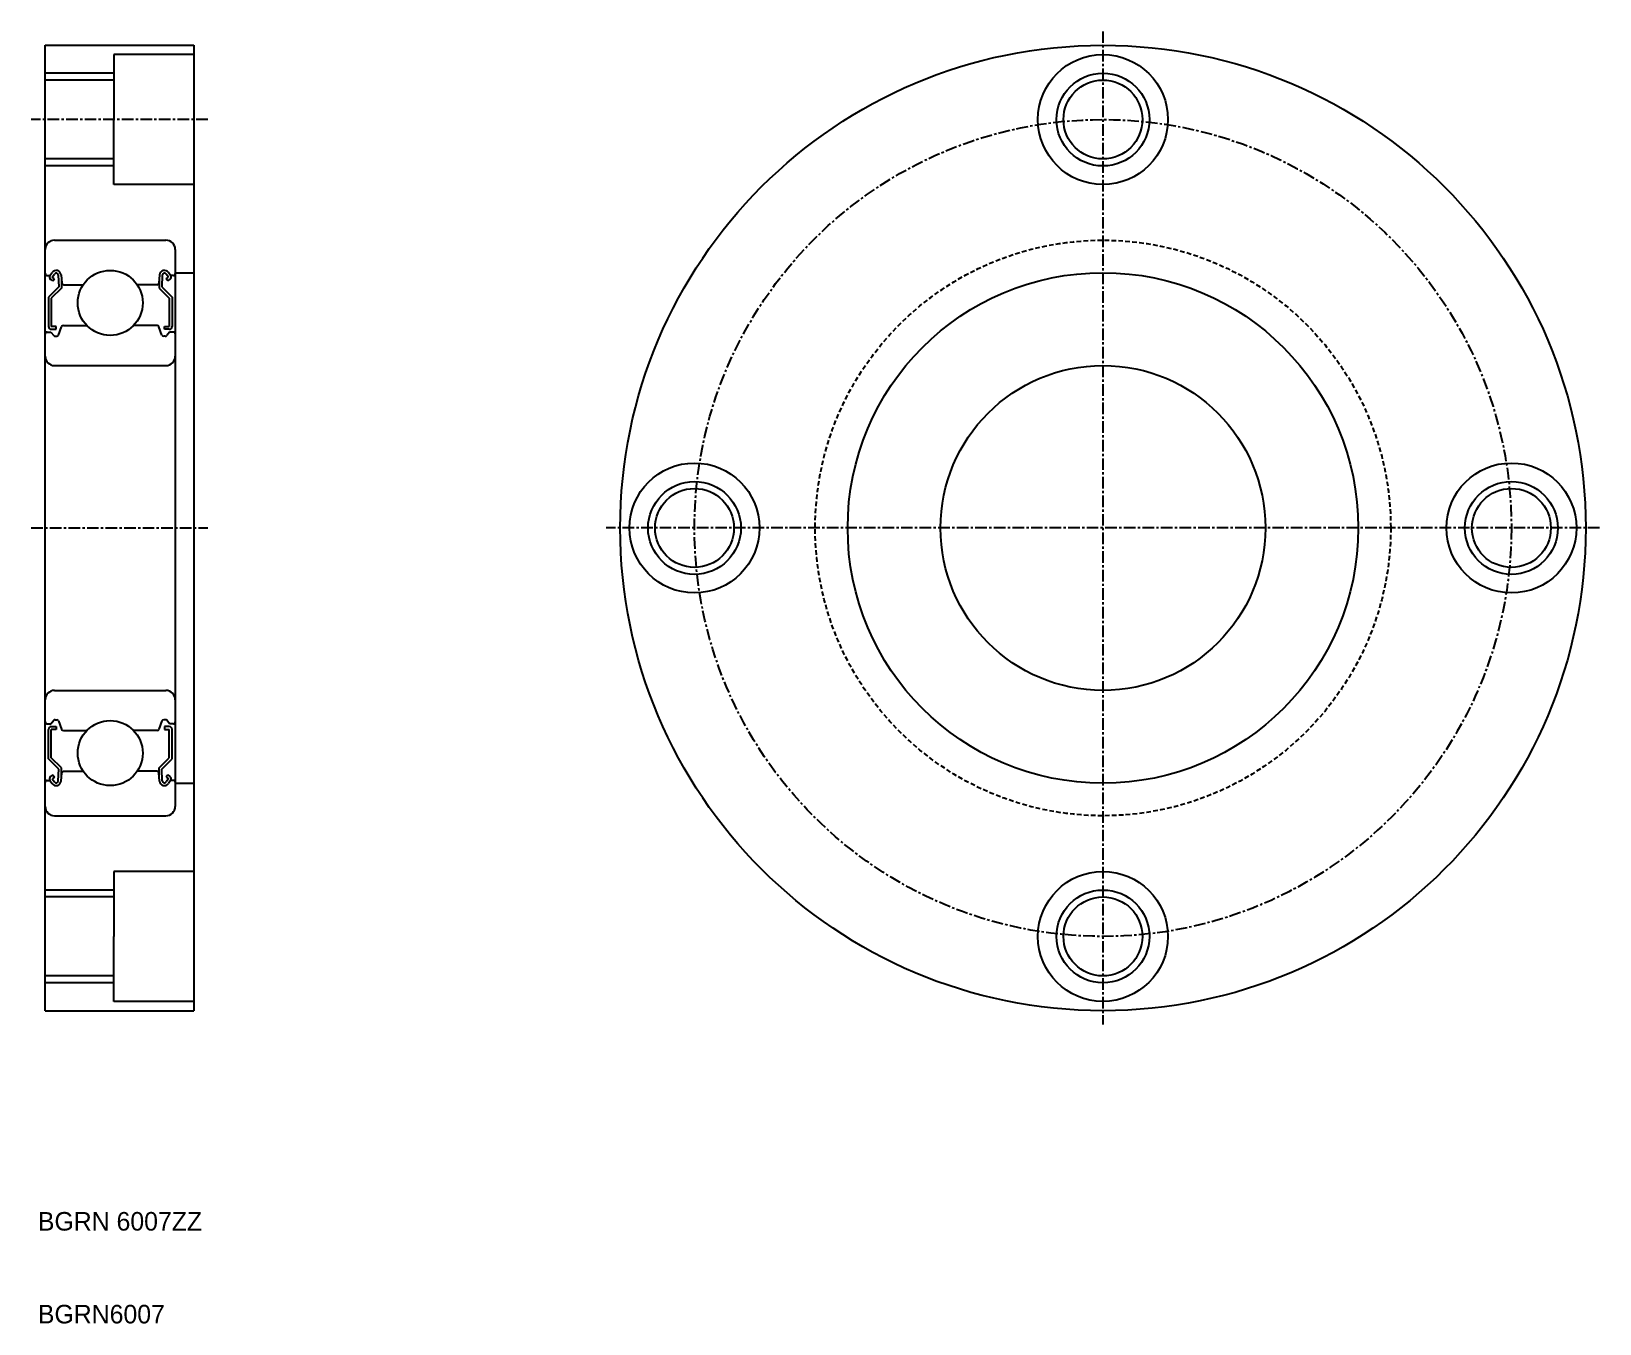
# Model space of a CAD drawing. Extents: x 125 to 294, y 38 to 177.
import ezdxf

# ---------------------------------------------------------------- set-up
doc = ezdxf.new("R2010")
doc.units = 0
doc.linetypes.add('CENTER', pattern=[2, 1.25, -0.25, 0.25, -0.25])
doc.linetypes.add('DASHED', pattern=[0.75, 0.5, -0.25])
doc.layers.get('0').update_dxf_attribs({"linetype": 'CONTINUOUS'})
doc.layers.add('CENTER', color=1, linetype='CENTER')

msp = doc.modelspace()

# ---------------------------------------------------------------- linework, layer by layer
at = {"color": 7, "linetype": 'CONTINUOUS'}
for p, q in [((126.84, 72), (126.84, 176)), ((126.84, 176), (142.84, 176)), ((142.84, 176), (142.84, 72)), ((134.24, 175), (134.24, 168)), ((142.84, 175), (134.24, 175)), ((134.24, 172.25), (126.84, 172.25)), ((134.24, 161), (134.24, 168)), ((134.24, 163.75), (126.84, 163.75)), ((142.84, 161), (134.24, 161)), ((127.84, 155), (139.84, 155)), ((140.84, 154), (140.84, 94)), ((127.04, 151.2), (127.34, 151.2)), ((127.34, 151.2), (127.58, 151.53)), ((127.66, 150.61), (127.42, 150.78)), ((127.59, 151.03), (127.82, 151.36)), ((127.84, 150.85), (127.59, 151.03)), ((127.66, 150.61), (127.84, 150.85)), ((128.24, 151.23), (128.29, 149.97)), ((128.54, 151.27), (128.62, 150.38)), ((128.59, 150.72), (128.59, 149.85)), ((139.15, 151.27), (139.07, 150.38)), ((139.1, 150.72), (139.1, 149.85)), ((139.45, 151.23), (139.4, 149.97)), ((139.85, 150.85), (140.1, 151.03)), ((140.03, 150.61), (139.85, 150.85)), ((140.1, 151.03), (139.87, 151.36)), ((140.03, 150.61), (140.27, 150.78)), ((140.34, 151.2), (140.11, 151.53)), ((140.64, 151.2), (140.34, 151.2)), ((140.84, 151.5), (142.84, 151.5)), ((128.29, 149.97), (127.19, 148.87)), ((127.19, 148.87), (127.19, 145.7)), ((128.59, 149.85), (127.49, 148.75)), ((127.49, 148.75), (127.49, 145.7)), ((128.82, 150.2), (130.94, 150.2)), ((138.87, 150.2), (136.75, 150.2)), ((139.1, 149.85), (140.2, 148.75)), ((139.4, 149.97), (140.5, 148.87)), ((140.2, 148.75), (140.2, 145.7)), ((140.5, 148.87), (140.5, 145.7)), ((128.01, 145.7), (127.49, 145.7)), ((127.49, 145.4), (128.01, 145.4)), ((128.01, 145.4), (128.01, 145.7)), ((128.28, 144.78), (128.6, 145.67)), ((128.79, 145.8), (131.34, 145.8)), ((138.9, 145.8), (136.34, 145.8)), ((139.41, 144.78), (139.09, 145.67)), ((139.68, 145.4), (139.68, 145.7)), ((139.68, 145.7), (140.2, 145.7)), ((140.2, 145.4), (139.68, 145.4)), ((127.04, 145.1), (127.44, 145.1)), ((127.44, 145.1), (127.76, 144.72)), ((127.92, 144.65), (128.09, 144.65)), ((139.77, 144.65), (139.6, 144.65)), ((140.24, 145.1), (139.93, 144.72)), ((140.64, 145.1), (140.24, 145.1)), ((127.84, 141.5), (139.84, 141.5)), ((127.84, 106.5), (139.84, 106.5)), ((127.44, 102.9), (127.76, 103.28)), ((127.92, 103.35), (128.09, 103.35)), ((128.28, 103.22), (128.6, 102.33)), ((139.41, 103.22), (139.09, 102.33)), ((139.77, 103.35), (139.6, 103.35)), ((140.24, 102.9), (139.93, 103.28)), ((127.04, 102.9), (127.44, 102.9)), ((127.19, 99.12), (127.19, 102.3)), ((127.49, 102.6), (128.01, 102.6)), ((128.01, 102.3), (127.49, 102.3)), ((127.49, 99.25), (127.49, 102.3)), ((128.01, 102.6), (128.01, 102.3)), ((128.79, 102.2), (131.34, 102.2)), ((138.9, 102.2), (136.34, 102.2)), ((139.68, 102.6), (139.68, 102.3)), ((140.2, 102.6), (139.68, 102.6)), ((139.68, 102.3), (140.2, 102.3)), ((140.2, 99.25), (140.2, 102.3)), ((140.64, 102.9), (140.24, 102.9)), ((140.5, 99.12), (140.5, 102.3)), ((128.29, 98.02), (127.19, 99.12)), ((128.59, 98.15), (127.49, 99.25)), ((128.24, 96.77), (128.29, 98.02)), ((128.59, 97.28), (128.59, 98.15)), ((139.1, 98.15), (140.2, 99.25)), ((139.1, 97.28), (139.1, 98.15)), ((139.4, 98.02), (140.5, 99.12)), ((139.45, 96.77), (139.4, 98.02)), ((127.04, 96.8), (127.34, 96.8)), ((127.34, 96.8), (127.58, 96.47)), ((127.66, 97.39), (127.42, 97.22)), ((127.84, 97.14), (127.59, 96.97)), ((127.59, 96.97), (127.82, 96.64)), ((127.66, 97.39), (127.84, 97.14)), ((128.54, 96.73), (128.62, 97.62)), ((128.82, 97.8), (130.94, 97.8)), ((138.87, 97.8), (136.75, 97.8)), ((139.15, 96.73), (139.07, 97.62)), ((140.03, 97.39), (139.85, 97.14)), ((139.85, 97.14), (140.1, 96.97)), ((140.1, 96.97), (139.87, 96.64)), ((140.03, 97.39), (140.27, 97.22)), ((140.34, 96.8), (140.11, 96.47)), ((140.64, 96.8), (140.34, 96.8)), ((140.84, 96.5), (142.84, 96.5)), ((127.84, 93), (139.84, 93)), ((134.24, 87), (134.24, 80)), ((142.84, 87), (134.24, 87)), ((134.24, 84.25), (126.84, 84.25)), ((134.24, 73), (134.24, 80)), ((134.24, 75.75), (126.84, 75.75)), ((142.84, 73), (134.24, 73)), ((126.84, 72), (142.84, 72))]:
    msp.add_line(p, q, dxfattribs=at)
at = {"color": 3, "linetype": 'CONTINUOUS'}
for p, q in [((134.24, 173), (126.84, 173)), ((134.24, 163), (126.84, 163)), ((134.24, 85), (126.84, 85)), ((134.24, 75), (126.84, 75))]:
    msp.add_line(p, q, dxfattribs=at)
at = {"color": 7, "linetype": 'CONTINUOUS'}
for centre, radius in [((240.78, 124), 52), ((240.78, 168), 7), ((240.78, 168), 4.25), ((133.84, 148.25), 3.5), ((240.78, 124), 27.5), ((240.78, 124), 17.5), ((196.78, 124), 7), ((284.78, 124), 7), ((196.78, 124), 4.25), ((284.78, 124), 4.25), ((133.84, 99.75), 3.5), ((240.78, 80), 7), ((240.78, 80), 4.25)]:
    msp.add_circle(centre, radius, dxfattribs=at)
at = {"color": 3, "linetype": 'CONTINUOUS'}
for centre in [(240.78, 168), (196.78, 124), (284.78, 124), (240.78, 80)]:
    msp.add_circle(centre, 5, dxfattribs=at)
at = {"color": 3, "linetype": 'DASHED'}
msp.add_circle((240.78, 124), 31, dxfattribs=at)
at = {"color": 7, "linetype": 'CONTINUOUS'}
for centre, radius, start, end in [((127.84, 154), 1, 90, 180), ((139.84, 154), 1, 0, 90), ((127.04, 151.4), 0.2, 180, 270), ((127.59, 151.03), 0.3, 144.9356, 235.0377), ((128.01, 151.22), 0.53, 5.0651, 144.9356), ((128.01, 151.22), 0.23, 2.1311, 144.9356), ((128.82, 150.4), 0.2, 185.0651, 270), ((138.87, 150.4), 0.2, 270, 354.9349), ((139.68, 151.22), 0.53, 35.0644, 174.9349), ((139.68, 151.22), 0.23, 35.0644, 177.8689), ((140.1, 151.03), 0.3, 304.9623, 35.0644), ((140.64, 151.4), 0.2, 270, 0), ((127.49, 145.7), 0.3, 180, 270), ((128.79, 145.6), 0.2, 90, 159.9703), ((138.9, 145.6), 0.2, 20.0297, 90), ((140.2, 145.7), 0.3, 270, 0), ((127.04, 144.9), 0.2, 90, 180), ((127.92, 144.85), 0.2, 219.9991, 270), ((128.09, 144.85), 0.2, 270, 339.9703), ((139.6, 144.85), 0.2, 200.0297, 270), ((139.77, 144.85), 0.2, 270, 320.0009), ((140.64, 144.9), 0.2, 0, 90), ((127.84, 142.5), 1, 180, 270), ((139.84, 142.5), 1, 270, 0), ((127.84, 105.5), 1, 90, 180), ((139.84, 105.5), 1, 0, 90), ((127.04, 103.1), 0.2, 180, 270), ((127.92, 103.15), 0.2, 90, 140.0009), ((128.09, 103.15), 0.2, 20.0297, 90), ((139.6, 103.15), 0.2, 90, 159.9703), ((139.77, 103.15), 0.2, 39.9991, 90), ((140.64, 103.1), 0.2, 270, 0), ((127.49, 102.3), 0.3, 90, 180), ((128.79, 102.4), 0.2, 200.0297, 270), ((138.9, 102.4), 0.2, 270, 339.9703), ((140.2, 102.3), 0.3, 0, 90), ((127.04, 96.6), 0.2, 90, 180), ((127.59, 96.97), 0.3, 124.9623, 215.0644), ((128.01, 96.77), 0.53, 215.0644, 354.9349), ((128.01, 96.77), 0.23, 215.0644, 357.8689), ((128.82, 97.6), 0.2, 90, 174.9349), ((138.87, 97.6), 0.2, 5.0651, 90), ((139.68, 96.77), 0.53, 185.0651, 324.9356), ((139.68, 96.77), 0.23, 182.1311, 324.9356), ((140.1, 96.97), 0.3, 324.9356, 55.0377), ((140.64, 96.6), 0.2, 0, 90), ((127.84, 94), 1, 180, 270), ((139.84, 94), 1, 270, 0)]:
    msp.add_arc(centre, radius, start, end, dxfattribs=at)
at = {"layer": 'CENTER', "color": 1, "linetype": 'CENTER'}
for p, q in [((240.78, 177.5), (240.78, 70.5)), ((144.34, 168), (125.34, 168)), ((125.34, 124), (144.34, 124)), ((294.28, 124), (187.28, 124))]:
    msp.add_line(p, q, dxfattribs=at)
msp.add_circle((240.78, 124), 44, dxfattribs=at)

# ---------------------------------------------------------------- texts
at = {"color": 7, "linetype": 'CONTINUOUS'}
for s, p in [('BGRN 6007ZZ', (126.05, 48.31)), ('BGRN6007', (126.05, 38.31))]:
    msp.add_text(s, height=2, dxfattribs=at).set_placement(p)

doc.saveas('drawing.dxf')
